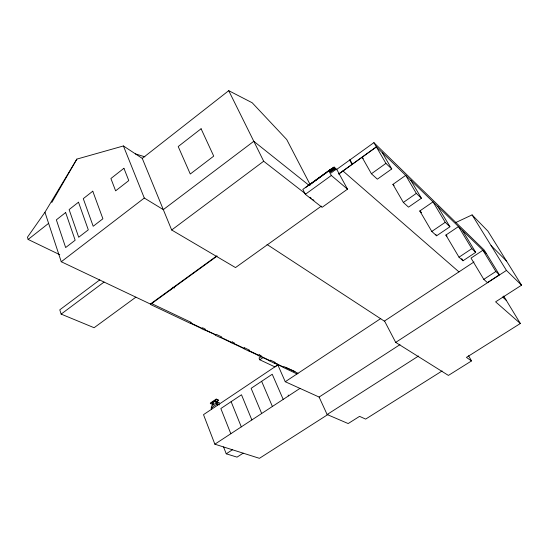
<?xml version="1.0" encoding="UTF-8"?>
<svg xmlns="http://www.w3.org/2000/svg" width="549" height="549" viewBox="0 0 549 549"><rect width="100%" height="100%" fill="white"/><g stroke="black" fill="none" stroke-linecap="round" stroke-linejoin="round"><path stroke-width="0.82" d="M51.791 202.499L76.874 159.1L123.415 145.959L142.26 158.387L171.672 229.997L235.507 267.576L321.33 206.136M76.874 159.1L44.949 212.264L61.262 261.763L144.298 198.038L163.307 209.622L253.803 141.292L308.922 185.253M215.956 402.218L218.591 400.447L218.392 399.933L216.21 399.102L210.26 403.096L210.466 403.611L212.655 404.428L213.424 403.275L212.552 402.945L215.496 400.962L216.375 401.292L216.855 402.513M44.949 212.264L27.45 237.23L28.143 239.446L59.766 254.695M28.143 239.446L48.6 223.354M142.26 158.387L228.727 90.674L252.183 102.759L286.729 139.542L310.35 185.013M99.822 279.839L59.779 309.828L61.145 314.11L94.112 327.726L135.857 297.174M171.672 229.997L263.678 161.234L305.244 193.605M61.145 314.11L104.042 282.076M305.354 187.724L331.98 168.454L333.62 171.48L330.903 169.161L332.55 172.208L329.812 169.874L302.822 189.405L305.34 194.312L322.085 207.337L347.503 189.151L336.736 169.36L334.094 167.074L327.993 171.501M309.862 184.601L322.812 175.186M324.178 174.198L333.044 167.761L335.714 170.053L334.094 167.074M309.018 185.287L312.408 182.824M313.767 181.843L326.634 172.489M216.69 255.985L150.371 304.036M217.191 256.047L150.453 304.441L190.167 323.272L191.313 322.462L151.648 303.576M336.201 169.765L373.896 142.651L484.232 250.083L499.384 274.816L487.395 282.605L483.793 279.352L471.035 258.105L482.894 250.262L495.864 271.481L499.384 274.816M170.506 289.927L171.631 289.11M305.34 194.312L331.335 175.488L347.503 189.151M338.726 173.916L376.374 146.912L486.469 253.727M338.857 174.033L376.374 146.912M371.419 173.758L385.933 163.382L391.753 168.948L377.369 179.18L371.419 173.758L362.072 157.254L363.266 158.359M392.933 184.382L405.704 175.371L416.327 193.392L421.392 198.223L408.525 207.151L403.35 202.437L392.933 184.382L394.093 185.459M403.35 202.437L416.327 193.392M220.533 337.676L221.672 336.921L216.237 334.334L215.126 335.11L220.568 337.69M419.813 210.967L433.01 201.86L445.225 222.311L449.919 226.771L436.599 235.796L431.795 231.445L419.813 210.967L421.639 212.648M431.795 231.445L445.225 222.311M261.07 356.678L259.032 358.051L259.787 359.794L274.932 366.897L277.76 365.003M259.787 359.794L263.184 357.495M445.891 235.061L458.47 226.565L471.838 248.663L475.709 252.348L462.985 260.782L459.012 257.193L445.891 235.061L447.044 236.132M210.466 403.611L216.416 399.617L218.591 400.447M219.579 402.925L217.397 402.101L211.434 406.095L212.058 407.687M219.394 404.881L217.054 404.002L211.07 408.01L211.694 409.602M278.206 364.646L203.507 414.653L214.865 444.196L259.43 458.326L327.973 414.474M286.077 367.59L295.053 371.529L294.765 371.721M459.012 257.193L471.838 248.663M277.43 364.014L285.26 381.727L380.773 318.53M473.979 261.969L384.327 321.131L267.013 244.463M214.865 444.196L299.974 388.39M483.793 279.352L495.864 271.481M395.699 342.391L506.446 270.431L521.55 285.185L495.596 301.84L520.335 323.498L466.43 357.406L471.522 360.933L448.409 375.42L395.699 342.391L384.595 321.117M223.56 446.913L226.236 453.803L232.447 449.768M285.26 381.727L319.106 397.051L399.974 344.642M243.166 453.172L237.031 457.132L226.236 453.803M319.106 397.051L327.115 414.522L418.551 356.006M442.103 370.952L365.641 419.1L359.568 416.362L348.176 423.56L327.115 414.522M455.416 222.702L472.085 214.899L487.903 231.143L521.55 285.185M135.418 153.885L144.902 156.836M190.661 322.929L202.169 328.391M204.564 329.53L215.633 334.794L204.207 329.743M221.041 337.361L231.609 342.377M233.805 343.42L243.982 348.258M248.937 350.612L258.675 355.237M260.638 356.171L270.033 360.638M274.644 362.827L283.641 367.096M61.248 261.729L150.556 304.125M190.331 323.155L201.847 328.618M220.725 337.58L231.294 342.597M233.49 343.64L243.674 348.471M248.635 350.825L258.366 355.443M260.336 356.376L269.737 360.837M274.342 363.026L283.346 367.295M297.016 373.944L283.195 367.391L284.224 366.705L298.025 373.279M172.86 287.209L174.383 287.992M309.931 197.263L311.276 198.306M312.614 199.349L313.953 200.392M331.98 168.454L334.67 170.76L333.044 167.761M342.885 170.911L458.957 271.885M502.52 296.961L506.302 300.378M491.06 245.568L506.494 261.008M472.085 214.899L506.446 270.431M503.673 296.041L520.335 323.498M462.409 230.388L475.709 252.348M437.752 206.465L449.919 226.771M461.675 258.579L462.985 260.782M410.817 180.326L421.392 198.223M435.748 234.341L436.599 235.796M382.228 152.595L391.753 168.948M373.896 142.651L385.933 163.382M468.599 355.745L471.522 360.933M349.994 159.759L352.383 164.041M349.603 160.047L351.991 164.329M329.812 169.874L331.466 172.942L328.707 170.595L331.335 175.488M228.727 90.674L263.678 161.234M288.129 395.012L288.52 395.898M283.195 399.391L272.229 374.246L251.119 388.335L261.674 413.5M261.633 381.315L272.393 406.473M251.854 419.937L241.485 394.765L220.842 408.538L230.82 433.731M231.122 401.676L241.299 426.861M123.415 145.959L144.298 198.038M216.21 399.102L216.416 399.617M217.397 402.101L218.344 404.483M217.054 404.002L217.644 405.498M215.496 400.962L216.464 403.398M212.552 402.945L213.266 404.771M212.456 403.92L212.655 404.428M78.5 202.21L69.112 209.588L78.699 237.25L88.3 229.839L78.5 202.21M65.647 212.545L56.355 219.847L65.654 247.558L75.158 240.222L65.647 212.545M92.774 191.196L83.276 198.656L93.186 226.263L102.903 218.77L92.774 191.196M123.923 168.289L110.898 178.521L115.619 190.839L128.782 180.587L123.923 168.289M201.085 128.761L178.199 146.542L190.283 174.019L213.726 156.129L201.085 128.761M202.814 327.938L201.682 328.734L204.036 329.853L205.175 329.064L202.814 327.938M232.234 341.952L231.136 342.706L233.332 343.743L234.43 342.995L232.234 341.952M244.6 347.84L243.523 348.574L248.477 350.928L249.555 350.193L244.6 347.84M259.279 354.826L258.215 355.546L260.185 356.479L261.242 355.766L259.279 354.826M270.63 360.233L269.586 360.94L274.198 363.122L275.241 362.422L270.63 360.233"/></g></svg>
